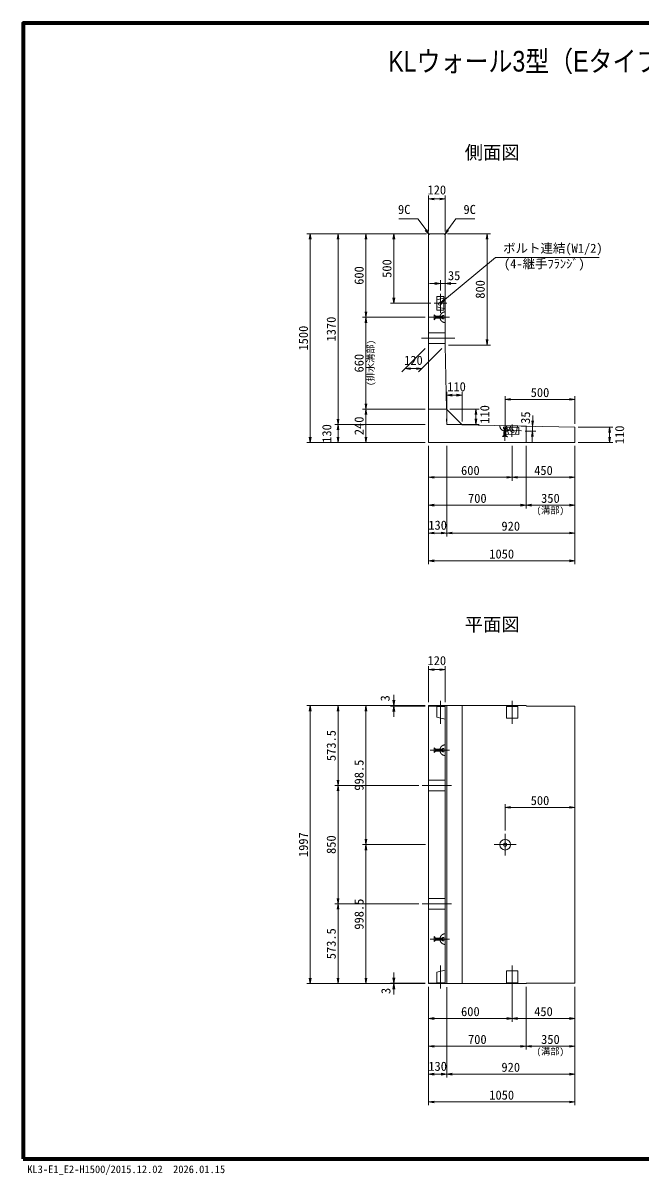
# Model space of a CAD drawing. Units: millimetres at full size, sheet at 1:30; some dimension numbers follow another scale. Extents: x 122209 to 134059, y -1498 to 6777.
# Drawn here: x 122209 to 126646, y -1498 to 6777 of the extents above; entities that cross this region are included whole.
import ezdxf
from ezdxf.enums import TextEntityAlignment as Align

# ---------------------------------------------------------------- set-up
doc = ezdxf.new("R2010")
doc.units = ezdxf.units.MM
doc.header["$LTSCALE"] = 30
doc.linetypes.add('CHAIN', pattern=[18.5, 12, -1.5, 3.5, -1.5])
doc.linetypes.add('DASHED', pattern=[7.5, 6, -1.5])
for name, color, linetype, lineweight in [('01図枠', 1, 'Continuous', 70), ('中心', 6, 'CHAIN', 9), ('外形線', 7, 'Continuous', 13), ('寸法', 2, 'Continuous', 9), ('細線', 4, 'Continuous', 9)]:
    doc.layers.add(name, color=color, linetype=linetype, lineweight=lineweight)
doc.layers.add('文字', color=7, linetype='Continuous')
doc.styles.add('ＭＳ ゴシック', font='')
doc.styles.add('ＭＳ Ｐゴシック', font='')
doc.styles.get('ＭＳ ゴシック').set_extended_font_data('MS Gothic')
doc.styles.get('ＭＳ Ｐゴシック').set_extended_font_data('MS PGothic')

# ---------------------------------------------------------------- blocks, each defined once
blk = doc.blocks.new('open_arrow')
at = {"color": 0, "linetype": 'Continuous', "lineweight": -2}
blk.add_lwpolyline([(7.5, 1.25), (0, 0), (7.5, -1.25)], dxfattribs=at)

msp = doc.modelspace()

# ---------------------------------------------------------------- linework, layer by layer
at = {"layer": '01図枠'}
msp.add_lwpolyline([(122208.55, -1383.36), (134058.55, -1383.36), (134058.55, 6776.64), (122208.55, 6776.64)], close=True, dxfattribs=at)
at = {"layer": '中心'}
for p, q in [((125205.92, 4694.7), (125205.92, 4831.7)), ((125160.92, 4763.2), (125250.92, 4763.2)), ((125270.92, 4663.2), (125131.92, 4663.2)), ((125308.26, 4513.2), (125070.92, 4513.2)), ((125671.57, 3914.07), (125668.55, 3775.1)), ((125719.94, 3802.99), (125721.9, 3892.97)), ((125789.4, 3846.49), (125652.43, 3849.47)), ((125205.92, 1742.01), (125205.92, 1907.01)), ((125720.92, 1742.01), (125720.92, 1907.01)), ((125270.92, 1553.01), (125131.92, 1553.01)), ((125075.92, 1299.51), (125285.92, 1299.51)), ((125670.92, 953.01), (125670.92, 796.01)), ((125749.42, 874.51), (125592.42, 874.51)), ((125075.92, 449.51), (125285.92, 449.51)), ((125270.92, 196.01), (125131.92, 196.01)), ((125205.92, 7.01), (125205.92, -157.99)), ((125720.92, 7.01), (125720.92, -157.99))]:
    msp.add_line(p, q, dxfattribs=at)
at = {"layer": '外形線'}
for p, q in [((125129.92, 5263.2), (125120.92, 5254.2)), ((125120.92, 5254.2), (125120.92, 3763.2)), ((125129.92, 5263.2), (125231.92, 5263.2)), ((125231.92, 5263.2), (125240.92, 5254.2)), ((125240.92, 5254.2), (125240.92, 4463.2)), ((125240.92, 4463.2), (125248.99, 4003.22)), ((125248.99, 4003.22), (125360.92, 3890.82)), ((125250.22, 3933.21), (125250.92, 3893.22)), ((125250.92, 3893.22), (125290.91, 3892.35)), ((125360.92, 3890.82), (126170.92, 3873.2)), ((126170.92, 3763.2), (126170.92, 3873.2)), ((125120.92, 3763.2), (126170.92, 3763.2)), ((125120.92, 1873.01), (125820.92, 1873.01)), ((125120.92, 1873.01), (125120.92, -123.99)), ((125240.92, 1873.01), (125240.92, -123.99)), ((125823.92, 1870.01), (125820.92, 1873.01)), ((125823.92, 1870.01), (126170.92, 1870.01)), ((126170.92, -120.99), (126170.92, 1870.01)), ((125120.92, -123.99), (125820.92, -123.99)), ((125820.92, -123.99), (125823.92, -120.99)), ((125823.92, -120.99), (126170.92, -120.99))]:
    msp.add_line(p, q, dxfattribs=at)
at = {"layer": '寸法'}
for p, q in [((125120.92, 5278.2), (125120.92, 5537.2)), ((125120.92, 5513.2), (125240.92, 5513.2)), ((125240.92, 5278.2), (125240.92, 5537.2)), ((125105.92, 5263.2), (124246.92, 5263.2)), ((124270.92, 3763.2), (124270.92, 5263.2)), ((125105.92, 5263.2), (124446.92, 5263.2)), ((124470.92, 3893.2), (124470.92, 5263.2)), ((125105.92, 5263.2), (124646.92, 5263.2)), ((124670.92, 4663.2), (124670.92, 5263.2)), ((125105.92, 5263.2), (124846.92, 5263.2)), ((124870.92, 5263.2), (124870.92, 4763.2)), ((125255.92, 5263.2), (125564.92, 5263.2)), ((125540.92, 4463.2), (125540.92, 5263.2)), ((125318.92, 4905.08), (125127.92, 4905.08)), ((125205.92, 4855.7), (125205.92, 4929.08)), ((125240.92, 4787.2), (125240.92, 4929.08)), ((125136.92, 4763.2), (124846.92, 4763.2)), ((125096.92, 4663.2), (124646.92, 4663.2)), ((125096.92, 4663.2), (124646.92, 4663.2)), ((124670.92, 4003.22), (124670.92, 4663.2)), ((125096.92, 4439.2), (124928.04, 4270.33)), ((125216.92, 4439.2), (125048.04, 4270.33)), ((125264.92, 4463.2), (125564.92, 4463.2)), ((125072.04, 4294.33), (124952.04, 4294.33)), ((125250.92, 3917.22), (125250.92, 4127.2)), ((125360.92, 4103.2), (125250.92, 4103.2)), ((125360.92, 3914.82), (125360.92, 4127.2)), ((125670.92, 3908.08), (125670.92, 4097.15)), ((126170.92, 4073.15), (125670.92, 4073.15)), ((126170.92, 3897.2), (126170.92, 4097.15)), ((125096.92, 4003.22), (124646.92, 4003.22)), ((125096.92, 4003.22), (124646.92, 4003.22)), ((124670.92, 3763.2), (124670.92, 4003.22)), ((125272.99, 4003.22), (125484.89, 4003.22)), ((125460.89, 4003.22), (125460.89, 3893.22)), ((125096.92, 3893.2), (124446.92, 3893.2)), ((125096.92, 3893.2), (124446.92, 3893.2)), ((124470.92, 3763.2), (124470.92, 3893.2)), ((125274.92, 3893.22), (125484.89, 3893.22)), ((125869.47, 3957.78), (125865.31, 3766.82)), ((125785.66, 3881.58), (125891.77, 3879.27)), ((125813.39, 3845.97), (125891, 3844.28)), ((126194.92, 3873.2), (126444.92, 3873.2)), ((126420.92, 3763.2), (126420.92, 3873.2)), ((125096.92, 3763.2), (124246.92, 3763.2)), ((125096.92, 3763.2), (124446.92, 3763.2)), ((125096.92, 3763.2), (124646.92, 3763.2)), ((125120.92, 3739.2), (125120.92, 2889.2)), ((125120.92, 3739.2), (125120.92, 3089.2)), ((125120.92, 3739.2), (125120.92, 3289.2)), ((125120.92, 3739.2), (125120.92, 3489.2)), ((125250.92, 3738.55), (125250.92, 3089.2)), ((125250.92, 3738.55), (125250.92, 3089.2)), ((125720.92, 3739.2), (125720.92, 3489.2)), ((125720.92, 3739.2), (125720.92, 3489.2)), ((125820.92, 3739.2), (125820.92, 3289.2)), ((125820.92, 3739.2), (125820.92, 3289.2)), ((126170.92, 3739.2), (126170.92, 2889.2)), ((126170.92, 3739.2), (126170.92, 3089.2)), ((126170.92, 3739.2), (126170.92, 3289.2)), ((126170.92, 3739.2), (126170.92, 3489.2)), ((126194.92, 3763.2), (126444.92, 3763.2)), ((125120.92, 3513.2), (125720.92, 3513.2)), ((126170.92, 3513.2), (125720.92, 3513.2)), ((125120.92, 3313.2), (125820.92, 3313.2)), ((125820.92, 3313.2), (126170.92, 3313.2)), ((125120.92, 3113.2), (125250.92, 3113.2)), ((125250.92, 3113.2), (126170.92, 3113.2)), ((125120.92, 2913.2), (126170.92, 2913.2)), ((125120.92, 1897.01), (125120.92, 2156.01)), ((125240.92, 1897.01), (125240.92, 2156.01)), ((125120.92, 2132.01), (125240.92, 2132.01)), ((124871.55, 1951.01), (124871.55, 1792.01)), ((125096.92, 1873.01), (124246.92, 1873.01)), ((124270.92, 1873.01), (124270.92, -123.99)), ((125096.92, 1873.01), (124446.92, 1873.01)), ((124470.92, 1873.01), (124470.92, 1299.51)), ((125096.92, 1873.01), (124646.92, 1873.01)), ((124670.92, 1873.01), (124670.92, 874.51)), ((125096.92, 1873.01), (124847.55, 1873.01)), ((125096.92, 1870.01), (124847.55, 1870.01)), ((125051.92, 1299.51), (124446.92, 1299.51)), ((125051.92, 1299.51), (124446.92, 1299.51)), ((124470.92, 1299.51), (124470.92, 449.51)), ((125670.92, 977.01), (125670.92, 1166.09)), ((126170.92, 966.13), (126170.92, 1166.09)), ((126170.92, 1142.09), (125670.92, 1142.09)), ((125097.92, 874.51), (124646.92, 874.51)), ((125097.92, 874.51), (124646.92, 874.51)), ((124670.92, 874.51), (124670.92, -123.99)), ((125051.92, 449.51), (124446.92, 449.51)), ((125051.92, 449.51), (124446.92, 449.51)), ((124470.92, 449.51), (124470.92, -123.99)), ((124871.55, -201.99), (124871.55, -42.99)), ((125096.92, -123.99), (124246.92, -123.99)), ((125096.92, -123.99), (124446.92, -123.99)), ((125096.92, -123.99), (124646.92, -123.99)), ((125096.92, -120.99), (124847.55, -120.99)), ((125096.92, -123.99), (124847.55, -123.99)), ((125120.92, -147.99), (125120.92, -997.99)), ((125120.92, -147.99), (125120.92, -797.99)), ((125120.92, -147.99), (125120.92, -597.99)), ((125120.92, -147.99), (125120.92, -397.99)), ((125250.92, -148.64), (125250.92, -797.99)), ((125250.92, -148.64), (125250.92, -797.99)), ((125720.92, -147.99), (125720.92, -397.99)), ((125720.92, -147.99), (125720.92, -397.99)), ((125820.92, -147.99), (125820.92, -597.99)), ((125820.92, -147.99), (125820.92, -597.99)), ((126170.92, -147.99), (126170.92, -997.99)), ((126170.92, -147.99), (126170.92, -797.99)), ((126170.92, -147.99), (126170.92, -597.99)), ((126170.92, -147.99), (126170.92, -397.99)), ((125120.92, -373.99), (125720.92, -373.99)), ((126170.92, -373.99), (125720.92, -373.99)), ((125120.92, -573.99), (125820.92, -573.99)), ((125820.92, -573.99), (126170.92, -573.99)), ((125120.92, -773.99), (125250.92, -773.99)), ((125250.92, -773.99), (126170.92, -773.99)), ((125120.92, -973.99), (126170.92, -973.99))]:
    msp.add_line(p, q, dxfattribs=at)
at = {"layer": '寸法', "color": 3, "linetype": 'DASHED'}
for p, q in [((125161.92, 4645.7), (125161.92, 4680.7)), ((125161.92, 4680.7), (125169.58, 4670.2)), ((125169.58, 4656.2), (125161.92, 4645.7)), ((125221.58, 4670.2), (125169.58, 4670.2)), ((125169.58, 4670.2), (125169.58, 4656.2)), ((125221.58, 4656.2), (125169.58, 4656.2)), ((125221.58, 4650.7), (125221.58, 4675.7)), ((125221.58, 4675.7), (125229.92, 4675.7)), ((125229.92, 4650.7), (125221.58, 4650.7)), ((125229.92, 4675.7), (125229.92, 4650.7)), ((125240.92, 4701.7), (125240.92, 4624.7)), ((125632.43, 3884.92), (125709.41, 3883.24)), ((125651.7, 3805.48), (125662.37, 3812.91)), ((125658, 3865.02), (125658.18, 3873.35)), ((125682.99, 3864.47), (125658, 3865.02)), ((125658.18, 3873.35), (125683.17, 3872.81)), ((125663.5, 3864.9), (125662.37, 3812.91)), ((125662.37, 3812.91), (125676.36, 3812.61)), ((125677.49, 3864.59), (125676.36, 3812.61)), ((125676.36, 3812.61), (125686.69, 3804.72)), ((125683.17, 3872.81), (125682.99, 3864.47)), ((125686.69, 3804.72), (125651.7, 3805.48)), ((125240.92, 1591.51), (125240.92, 1514.51)), ((125161.92, 1535.51), (125161.92, 1570.51)), ((125161.92, 1570.51), (125169.58, 1560.01)), ((125169.58, 1546.01), (125161.92, 1535.51)), ((125221.58, 1560.01), (125169.58, 1560.01)), ((125169.58, 1560.01), (125169.58, 1546.01)), ((125221.58, 1546.01), (125169.58, 1546.01)), ((125221.58, 1540.51), (125221.58, 1565.51)), ((125221.58, 1565.51), (125229.92, 1565.51)), ((125229.92, 1540.51), (125221.58, 1540.51)), ((125229.92, 1565.51), (125229.92, 1540.51)), ((125169.58, 203.01), (125161.92, 213.51)), ((125161.92, 213.51), (125161.92, 178.51)), ((125161.92, 178.51), (125169.58, 189.01)), ((125221.58, 203.01), (125169.58, 203.01)), ((125169.58, 189.01), (125169.58, 203.01)), ((125221.58, 189.01), (125169.58, 189.01)), ((125229.92, 208.51), (125221.58, 208.51)), ((125221.58, 208.51), (125221.58, 183.51)), ((125221.58, 183.51), (125229.92, 183.51)), ((125229.92, 183.51), (125229.92, 208.51)), ((125240.92, 157.51), (125240.92, 234.51))]:
    msp.add_line(p, q, dxfattribs=at)
at = {"layer": '寸法'}
for points in [[(125125.37, 5258.66), (125102.45, 5290.21), (125044.39, 5370.13), (124908.08, 5370.13)], [(125236.46, 5258.66), (125259.38, 5290.21), (125317.45, 5370.13), (125453.76, 5370.13)], [(125205.92, 4763.2), (125235.96, 4788.07), (125602.62, 5091.57), (126345.57, 5091.57)]]:
    msp.add_lwpolyline(points, dxfattribs=at)
at = {"layer": '寸法', "color": 3}
for radius in [38.5, 12.5]:
    msp.add_circle((125670.92, 874.51), radius, dxfattribs=at)
at = {"layer": '寸法', "color": 3, "linetype": 'DASHED'}
for centre, start, end in [((125240.92, 4663.2), 90, 270), ((125670.92, 3884.08), 178.75375, 358.75375), ((125240.92, 1553.01), 90, 270), ((125240.92, 196.01), 90, 270)]:
    msp.add_arc(centre, 38.5, start, end, dxfattribs=at)
at = {"layer": '細線'}
for p, q in [((125180.92, 4714.7), (125180.92, 4811.7)), ((125180.92, 4811.7), (125230.92, 4811.7)), ((125230.92, 4714.7), (125230.92, 4811.7)), ((125205.92, 4774.52), (125194.6, 4763.2)), ((125217.23, 4763.2), (125205.92, 4751.89)), ((125120.92, 4663.2), (125240.92, 4663.2)), ((125180.92, 4714.7), (125230.92, 4714.7)), ((125248.99, 4003.22), (125120.92, 4003.22)), ((125671.88, 3824.04), (125672.97, 3874.03)), ((125768.86, 3821.93), (125671.88, 3824.04)), ((125769.95, 3871.92), (125672.97, 3874.03)), ((125709.61, 3848.23), (125720.67, 3836.67)), ((125721.16, 3859.29), (125732.23, 3847.74)), ((125768.86, 3821.93), (125769.95, 3871.92)), ((125820.92, 3763.2), (125820.92, 3880.82)), ((125250.92, 1873.01), (125250.92, -123.99)), ((125360.92, 1873.01), (125360.92, -123.99)), ((125760.92, 1867.01), (125680.92, 1867.01)), ((125680.92, 1782.01), (125680.92, 1867.01)), ((125760.92, 1782.01), (125760.92, 1867.01)), ((125760.92, 1782.01), (125680.92, 1782.01)), ((125760.92, -32.99), (125680.92, -32.99)), ((125680.92, -32.99), (125680.92, -117.99)), ((125760.92, -32.99), (125760.92, -117.99)), ((125760.92, -117.99), (125680.92, -117.99))]:
    msp.add_line(p, q, dxfattribs=at)
at = {"layer": '細線', "linetype": 'DASHED'}
for p, q in [((125240.92, 4803.2), (125180.92, 4788.2)), ((125240.92, 4723.2), (125240.92, 4803.2)), ((125180.92, 4738.2), (125240.92, 4723.2)), ((125240.92, 4550.7), (125120.92, 4550.7)), ((125240.92, 4475.7), (125120.92, 4475.7)), ((125681.69, 3883.84), (125695.38, 3823.53)), ((125761.67, 3882.1), (125681.69, 3883.84)), ((125745.37, 3822.44), (125761.67, 3882.1)), ((125120.92, 1870.01), (125240.92, 1870.01)), ((125180.92, 1867.01), (125180.92, 1791.01)), ((125180.92, 1867.01), (125240.92, 1867.01)), ((125240.92, 1867.01), (125240.92, 1776.01)), ((125180.92, 1791.01), (125240.92, 1776.01)), ((125180.92, -41.99), (125240.92, -26.99)), ((125180.92, -117.99), (125180.92, -41.99)), ((125240.92, -117.99), (125240.92, -26.99)), ((125120.92, -120.99), (125240.92, -120.99)), ((125180.92, -117.99), (125240.92, -117.99))]:
    msp.add_line(p, q, dxfattribs=at)
for points in [[(125120.92, 1262.01), (125240.92, 1262.01), (125240.92, 1337.01), (125120.92, 1337.01)], [(125120.92, 487.01), (125240.92, 487.01), (125240.92, 412.01), (125120.92, 412.01)]]:
    msp.add_lwpolyline(points, close=True, dxfattribs=at)
at = {"layer": '細線'}
for centre, start, end in [((125200.26, 4757.54), 135, 315), ((125211.57, 4768.86), 315, 135), ((125715.38, 3853.76), 43.75375, 223.75375), ((125726.45, 3842.2), 223.75375, 43.75375)]:
    msp.add_arc(centre, 8, start, end, dxfattribs=at)

# ---------------------------------------------------------------- block references
at = {"layer": '寸法', "xscale": 5.2, "yscale": 5.2}
for p in [(125120.92, 5513.2), (125240.92, 4905.08), (124952.04, 4294.33), (125250.92, 4103.2), (125670.92, 4073.15), (125120.92, 3513.2), (125720.92, 3513.2), (125120.92, 3313.2), (125820.92, 3313.2), (125120.92, 3113.2), (125250.92, 3113.2), (125120.92, 2913.2), (125120.92, 2132.01), (125670.92, 1142.09), (125120.92, -373.99), (125720.92, -373.99), (125120.92, -573.99), (125820.92, -573.99), (125120.92, -773.99), (125250.92, -773.99), (125120.92, -973.99)]:
    msp.add_blockref('open_arrow', p, dxfattribs=at)
for p, rotation in [((125240.92, 5513.2), 180), ((124270.92, 5263.2), 270), ((124470.92, 5263.2), 270), ((124670.92, 5263.2), 270), ((124870.92, 5263.2), 270), ((125125.37, 5258.66), 126), ((125236.46, 5258.66), 54), ((125540.92, 5263.2), 270), ((125205.92, 4905.08), 180), ((124870.92, 4763.2), 90), ((125205.92, 4763.2), 39.6), ((124670.92, 4663.2), 90), ((124670.92, 4663.2), 270), ((125540.92, 4463.2), 90), ((125072.04, 4294.33), 180), ((125360.92, 4103.2), 180), ((126170.92, 4073.15), 180), ((124670.92, 4003.22), 90), ((124670.92, 4003.22), 270), ((125460.89, 4003.22), 270), ((124470.92, 3893.2), 90), ((124470.92, 3893.2), 270), ((125460.89, 3893.22), 90), ((125867.77, 3879.8), 88.8), ((125867.01, 3844.8), 268.8), ((126420.92, 3873.2), 270), ((124270.92, 3763.2), 90), ((124470.92, 3763.2), 90), ((124670.92, 3763.2), 90), ((126420.92, 3763.2), 90), ((125720.92, 3513.2), 180), ((126170.92, 3513.2), 180), ((125820.92, 3313.2), 180), ((126170.92, 3313.2), 180), ((125250.92, 3113.2), 180), ((126170.92, 3113.2), 180), ((126170.92, 2913.2), 180), ((125240.92, 2132.01), 180), ((124871.55, 1873.01), 90), ((124270.92, 1873.01), 270), ((124470.92, 1873.01), 270), ((124670.92, 1873.01), 270), ((124871.55, 1870.01), 270), ((124470.92, 1299.51), 90), ((124470.92, 1299.51), 270), ((126170.92, 1142.09), 180), ((124670.92, 874.51), 90), ((124670.92, 874.51), 270), ((124470.92, 449.51), 90), ((124470.92, 449.51), 270), ((124871.55, -120.99), 90), ((124270.92, -123.99), 90), ((124470.92, -123.99), 90), ((124670.92, -123.99), 90), ((124871.55, -123.99), 270), ((125720.92, -373.99), 180), ((126170.92, -373.99), 180), ((125820.92, -573.99), 180), ((126170.92, -573.99), 180), ((125250.92, -773.99), 180), ((126170.92, -773.99), 180), ((126170.92, -973.99), 180)]:
    msp.add_blockref('open_arrow', p, dxfattribs=dict(at, rotation=rotation))

# ---------------------------------------------------------------- texts
at = {"layer": '寸法', "style": 'ＭＳ ゴシック'}
for s, p in [('120', (125180.04, 5577.85)), ('35', (125304.59, 4962.45)), ('120', (125012.04, 4353.81)), ('110', (125321.79, 4164.39)), ('500', (125920.92, 4122.65)), ('600', (125420.92, 3562.7)), ('450', (125945.92, 3562.7)), ('700', (125470.92, 3362.7)), ('350', (125995.92, 3362.7)), ('130', (125185.92, 3169.62)), ('920', (125710.92, 3162.7)), ('1050', (125645.92, 2962.7)), ('120', (125180.04, 2196.66)), ('500', (125920.92, 1191.59)), ('600', (125420.92, -324.49)), ('450', (125945.92, -324.49)), ('700', (125470.92, -524.49)), ('350', (125995.92, -524.49)), ('130', (125185.92, -717.57)), ('920', (125710.92, -724.49)), ('1050', (125645.92, -924.49))]:
    msp.add_text(s, height=65.51, dxfattribs=at).set_placement(p, align=Align.MIDDLE_CENTER)
msp.add_text('9C', height=65.51, dxfattribs=at).set_placement((124990.39, 5385.13), align=Align.BOTTOM_RIGHT)
for s, p in [('9C', (125371.45, 5385.13)), ('ボルト連結(W1/2)', (125656.62, 5106.57))]:
    msp.add_text(s, height=65.51, dxfattribs=at).set_placement(p, align=Align.BOTTOM_LEFT)
for s, rotation, p in [('500', 90, (124821.42, 5013.2)), ('600', 90, (124621.42, 4963.2)), ('800', 90, (125491.42, 4863.2)), ('1370', 90, (124421.42, 4578.2)), ('1500', 90, (124221.42, 4513.2)), ('660', 90, (124621.42, 4333.21)), ('110', 90, (125523.93, 3965.17)), ('35', 88.754, (125817.27, 3941.79)), ('130', 90, (124389.92, 3828.2)), ('240', 90, (124621.42, 3883.21)), ('110', 90, (126492.58, 3818.2)), ('3', 90, (124808.74, 1925.45)), ('573.5', 90, (124421.42, 1586.26)), ('998.5', 90, (124621.42, 1373.76)), ('1997', 90, (124221.42, 874.51)), ('850', 90, (124421.42, 874.51)), ('998.5', 90, (124621.42, 375.26)), ('573.5', 90, (124421.42, 162.76)), ('3', 90, (124814.02, -176.44))]:
    msp.add_text(s, height=65.51, rotation=rotation, dxfattribs=at).set_placement(p, align=Align.MIDDLE_CENTER)
at = {"layer": '寸法', "color": 3, "style": 'ＭＳ ゴシック'}
msp.add_text('(4-継手ﾌﾗﾝｼﾞ)', height=65.51, dxfattribs=at).set_placement((125662.01, 5080.38), align=Align.TOP_LEFT)
msp.add_text('(排水溝部)', height=47.47, rotation=90, dxfattribs=at).set_placement((124742.54, 4169.99), align=Align.BOTTOM_LEFT)
for p in [(125896.47, 3238.62), (125896.47, -648.57)]:
    msp.add_text('(溝部)', height=47.47, dxfattribs=at).set_placement(p, align=Align.BOTTOM_LEFT)
at = {"layer": '文字', "style": 'ＭＳ Ｐゴシック', "width": 0.85}
msp.add_text(' KLウォール3型（Eタイプ）標準部構造図\u3000\u3000\u3000\u3000\u3000\u3000\u3000\u3000\u3000\u3000\u3000\u3000\u3000\u3000\u3000\u3000 \u3000\u3000\u3000\u3000', height=148.5, dxfattribs=at).set_placement((128133.55, 6383.47), align=Align.BOTTOM_CENTER)
at = {"layer": '文字', "style": 'ＭＳ Ｐゴシック'}
for s, p in [(' 側面図 ', (125578.02, 5769.94)), (' 平面図 ', (125578.02, 2379.75))]:
    msp.add_text(s, height=96.5, dxfattribs=at).set_placement(p, align=Align.BOTTOM_CENTER)
at = {"layer": '文字', "style": 'ＭＳ ゴシック'}
msp.add_text('KL3-E1_E2-H1500/2015.12.02  2026.01.15', height=54.99, dxfattribs=at).set_placement((122238.7, -1501.45), align=Align.BOTTOM_LEFT)

doc.saveas('drawing.dxf')
